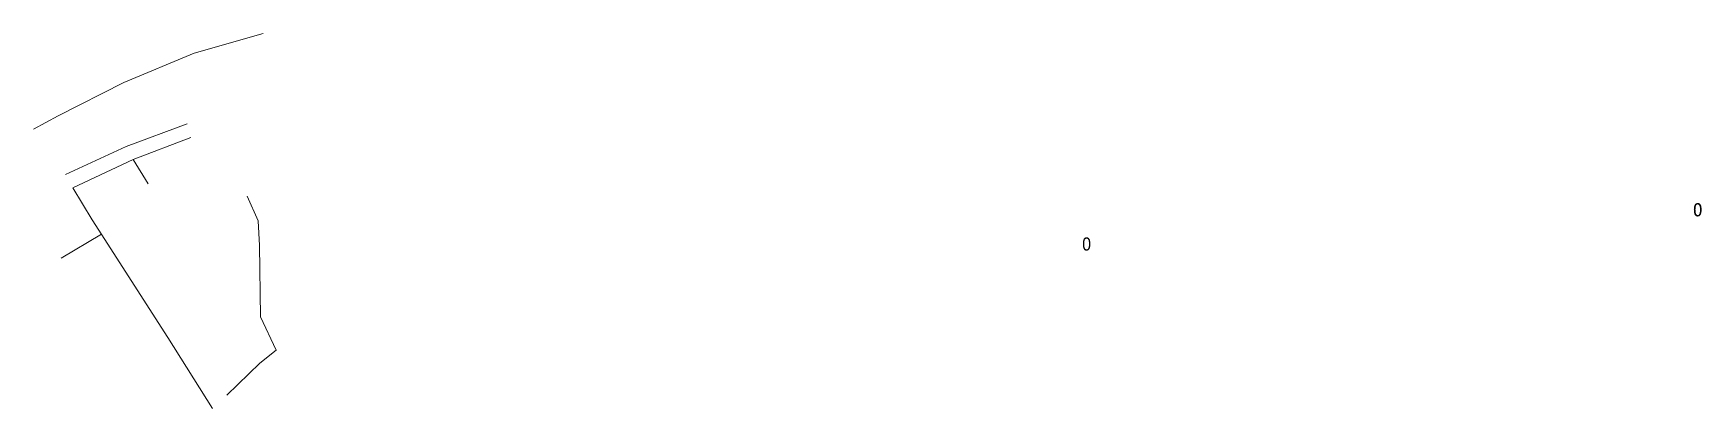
# Model space of a CAD drawing. Header units: metres. Extents: x 549704 to 552119, y 1838239 to 1841081.
# Drawn here: x 549703.8 to 549958.2, y 1838238.5 to 1838295.8 of the extents above.
import ezdxf
from ezdxf.enums import TextEntityAlignment as Align

# ---------------------------------------------------------------- set-up
doc = ezdxf.new("R2010")
doc.units = ezdxf.units.M
doc.header["$LTSCALE"] = 0.8
doc.layers.add('12', color=7, linetype='Continuous')
doc.layers.add('32', color=7, linetype='Continuous', lineweight=13)

msp = doc.modelspace()

# ---------------------------------------------------------------- linework, layer by layer
at = {"layer": '32'}
for p, q in [((549719.03, 1838276.53), (549721.31, 1838272.81)), ((549708.02, 1838261.49), (549714.17, 1838265.15))]:
    msp.add_line(p, q, dxfattribs=at)
for points in [[(549703.8, 1838281.13), (549707.57, 1838283.18), (549717.62, 1838288.25), (549728.34, 1838292.76), (549738.83, 1838295.76)], [(549708.7, 1838274.23), (549717.96, 1838278.5), (549727.25, 1838281.98)], [(549709.81, 1838272.18), (549719.03, 1838276.53), (549727.83, 1838279.9)], [(549709.81, 1838272.18), (549712.76, 1838267.34), (549724.32, 1838249.39), (549731.13, 1838238.52)], [(549733.32, 1838240.56), (549738.31, 1838245.47), (549740.83, 1838247.42), (549738.42, 1838252.53), (549738.3, 1838263.4), (549738.06, 1838267.16), (549736.4, 1838270.94)]]:
    msp.add_lwpolyline(points, dxfattribs=at)

# ---------------------------------------------------------------- texts
at = {"layer": '12', "width": 0.9}
for p in [(549957.58, 1838267.85), (549957.62, 1838267.86), (549864.41, 1838262.63), (549864.41, 1838262.63)]:
    msp.add_text('0', height=2, dxfattribs=at).set_placement(p, align=Align.CENTER)

doc.saveas('drawing.dxf')
